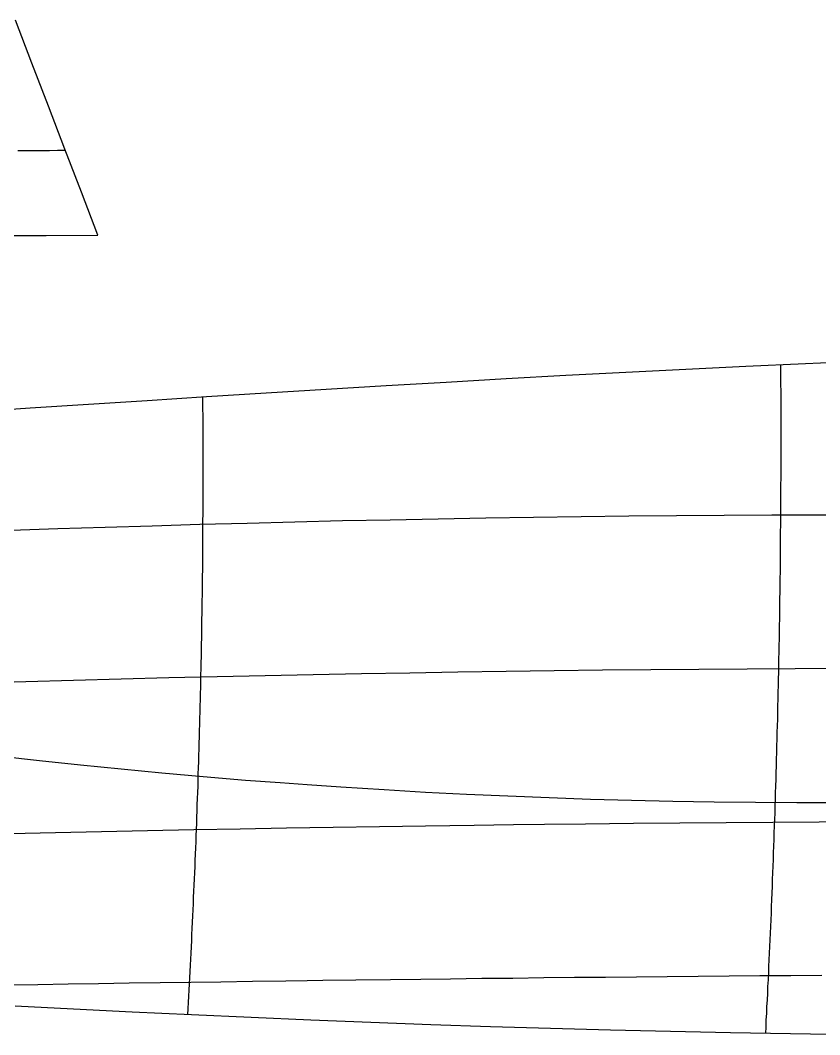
# Model space of a CAD drawing. Extents: x 0 to 10.8, y -3.3 to 3.4.
# Drawn here: x 1.115 to 1.682, y -3.251 to -2.531 of the extents above; entities that cross this region are included whole.
import ezdxf

# ---------------------------------------------------------------- set-up
doc = ezdxf.new("R2010")
doc.units = 0
doc.header["$MEASUREMENT"] = 0
for name, color, linetype in [('buttocks', 7, 'Continuous'), ('stations', 7, 'Continuous'), ('waterlines', 7, 'Continuous'), ('Стенка кокпита', 7, 'Continuous'), ('Шп.1', 7, 'Continuous')]:
    doc.layers.add(name, color=color, linetype=linetype)

msp = doc.modelspace()

# ---------------------------------------------------------------- linework, layer by layer
at = {"layer": 'buttocks', "color": 135}
msp.add_lwpolyline([(1.1012, -3.0529), (1.1286, -3.056), (1.1576, -3.0591), (1.1866, -3.062), (1.2153, -3.0648), (1.2446, -3.0674), (1.2746, -3.0699), (1.2992, -3.0717), (1.3184, -3.0731), (1.3424, -3.0748), (1.3731, -3.0767), (1.4025, -3.0784), (1.4315, -3.0799), (1.4608, -3.0812), (1.4901, -3.0824), (1.5194, -3.0834), (1.5486, -3.0842), (1.5779, -3.0849), (1.6072, -3.0854), (1.6365, -3.0857), (1.6658, -3.0859), (1.6951, -3.0859)], dxfattribs=at)
at = {"layer": 'stations', "color": 135}
for points in [[(1.6437, -3.2496), (1.6439, -3.2448), (1.6441, -3.2401), (1.6444, -3.2353), (1.6446, -3.2306), (1.6449, -3.2259), (1.6451, -3.2211), (1.6453, -3.2164), (1.6456, -3.2116), (1.6458, -3.2069), (1.646, -3.2022), (1.6462, -3.1974), (1.6464, -3.1927), (1.6466, -3.1879), (1.6468, -3.1832), (1.6471, -3.1785), (1.6473, -3.1737), (1.6475, -3.169), (1.6477, -3.1642), (1.6478, -3.1595), (1.648, -3.1548), (1.6482, -3.15), (1.6484, -3.1453), (1.6486, -3.1405), (1.6488, -3.1358), (1.649, -3.1311), (1.6491, -3.1263), (1.6493, -3.1216), (1.6495, -3.1168), (1.6496, -3.1121), (1.6498, -3.1073), (1.65, -3.1026), (1.6501, -3.0979), (1.6503, -3.0931), (1.6504, -3.0884), (1.6506, -3.0836), (1.6507, -3.0789), (1.6509, -3.0742), (1.651, -3.0694), (1.6512, -3.0647), (1.6513, -3.0599), (1.6514, -3.0552), (1.6516, -3.0504), (1.6517, -3.0457), (1.6518, -3.041), (1.6519, -3.0362), (1.6521, -3.0315), (1.6522, -3.0267), (1.6523, -3.022), (1.6524, -3.0172), (1.6525, -3.0125), (1.6526, -3.0077), (1.6527, -3.003), (1.6528, -2.9983), (1.6529, -2.9935), (1.653, -2.9888), (1.6531, -2.984), (1.6532, -2.9793), (1.6533, -2.9745), (1.6534, -2.9698), (1.6535, -2.9651), (1.6535, -2.9603), (1.6536, -2.9556), (1.6537, -2.9508), (1.6537, -2.9461), (1.6538, -2.9413), (1.6539, -2.9366), (1.6539, -2.9318), (1.654, -2.9271), (1.6541, -2.9224), (1.6541, -2.9176), (1.6542, -2.9129), (1.6542, -2.9081), (1.6543, -2.9034), (1.6543, -2.8986), (1.6543, -2.8939), (1.6544, -2.8891), (1.6544, -2.8844), (1.6544, -2.8797), (1.6545, -2.8749), (1.6545, -2.8702), (1.6545, -2.8654), (1.6545, -2.8607), (1.6546, -2.8559), (1.6546, -2.8512), (1.6546, -2.8464), (1.6546, -2.8417), (1.6546, -2.8369), (1.6546, -2.8322), (1.6546, -2.8275), (1.6546, -2.8227), (1.6546, -2.818), (1.6546, -2.8132), (1.6546, -2.8085), (1.6546, -2.8037), (1.6546, -2.799), (1.6546, -2.7942), (1.6545, -2.7895), (1.6545, -2.7848), (1.6545, -2.78), (1.6545, -2.7753)], [(1.2443, -2.7982), (1.2443, -2.8026), (1.2443, -2.807), (1.2444, -2.8113), (1.2444, -2.8157), (1.2444, -2.8201), (1.2444, -2.8245), (1.2444, -2.8289), (1.2444, -2.8333), (1.2444, -2.8376), (1.2445, -2.842), (1.2445, -2.8464), (1.2445, -2.8508), (1.2444, -2.8552), (1.2444, -2.8596), (1.2444, -2.8639), (1.2444, -2.8683), (1.2444, -2.8727), (1.2444, -2.8771), (1.2444, -2.8815), (1.2443, -2.8859), (1.2443, -2.8902), (1.2443, -2.8946), (1.2443, -2.899), (1.2442, -2.9034), (1.2442, -2.9078), (1.2442, -2.9122), (1.2441, -2.9165), (1.2441, -2.9209), (1.244, -2.9253), (1.244, -2.9297), (1.2439, -2.9341), (1.2439, -2.9385), (1.2438, -2.9428), (1.2437, -2.9472), (1.2437, -2.9516), (1.2436, -2.956), (1.2435, -2.9604), (1.2435, -2.9648), (1.2434, -2.9691), (1.2433, -2.9735), (1.2432, -2.9779), (1.2432, -2.9823), (1.2431, -2.9867), (1.243, -2.9911), (1.2429, -2.9954), (1.2428, -2.9998), (1.2427, -3.0042), (1.2426, -3.0086), (1.2425, -3.013), (1.2424, -3.0174), (1.2423, -3.0217), (1.2422, -3.0261), (1.2421, -3.0305), (1.2419, -3.0349), (1.2418, -3.0393), (1.2417, -3.0437), (1.2416, -3.048), (1.2414, -3.0524), (1.2413, -3.0568), (1.2412, -3.0612), (1.241, -3.0656), (1.2409, -3.0699), (1.2408, -3.0743), (1.2406, -3.0787), (1.2405, -3.0831), (1.2403, -3.0875), (1.2402, -3.0918), (1.24, -3.0962), (1.2399, -3.1006), (1.2397, -3.105), (1.2395, -3.1094), (1.2394, -3.1138), (1.2392, -3.1181), (1.239, -3.1225), (1.2388, -3.1269), (1.2387, -3.1313), (1.2385, -3.1357), (1.2383, -3.14), (1.2381, -3.1444), (1.2379, -3.1488), (1.2377, -3.1532), (1.2375, -3.1576), (1.2373, -3.1619), (1.2371, -3.1663), (1.2369, -3.1707), (1.2367, -3.1751), (1.2365, -3.1794), (1.2363, -3.1838), (1.2361, -3.1882), (1.2359, -3.1926), (1.2357, -3.197), (1.2354, -3.2013), (1.2352, -3.2057), (1.235, -3.2101), (1.2348, -3.2145), (1.2345, -3.2188), (1.2343, -3.2232), (1.234, -3.2276), (1.2338, -3.232), (1.2336, -3.2364)]]:
    msp.add_lwpolyline(points, dxfattribs=at)
at = {"layer": 'waterlines', "color": 135}
for points in [[(1.147, -2.6236), (1.1414, -2.6236), (1.1357, -2.6237), (1.1301, -2.6237), (1.1245, -2.6237), (1.1189, -2.6237), (1.1133, -2.6237)], [(1.1084, -2.8928), (1.1416, -2.8916), (1.1751, -2.8906), (1.2086, -2.8896), (1.2423, -2.8886), (1.276, -2.8877), (1.3098, -2.8868), (1.3436, -2.886), (1.3774, -2.8853), (1.4113, -2.8846), (1.4451, -2.884), (1.4789, -2.8835), (1.5127, -2.883), (1.5466, -2.8826), (1.5804, -2.8823), (1.6142, -2.8821), (1.648, -2.8819), (1.6819, -2.8819), (1.7157, -2.8818)], [(1.0855, -3.0009), (1.119, -3), (1.1527, -2.9991), (1.1865, -2.9982), (1.2204, -2.9973), (1.2545, -2.9965), (1.2886, -2.9958), (1.3228, -2.9951), (1.357, -2.9944), (1.3912, -2.9938), (1.4254, -2.9932), (1.4596, -2.9927), (1.4937, -2.9922), (1.5279, -2.9918), (1.5621, -2.9915), (1.5963, -2.9912), (1.6305, -2.991), (1.6647, -2.9908), (1.6989, -2.9907)], [(1.1076, -3.1078), (1.14, -3.1071), (1.1725, -3.1064), (1.2052, -3.1057), (1.238, -3.1051), (1.2709, -3.1045), (1.3037, -3.1039), (1.3368, -3.1033), (1.3697, -3.1028), (1.4023, -3.1023), (1.4369, -3.1018), (1.4649, -3.1015), (1.4868, -3.1012), (1.5159, -3.1009), (1.55, -3.1005), (1.5827, -3.1002), (1.6157, -3.1), (1.6487, -3.0997), (1.6816, -3.0995), (1.7145, -3.0994)], [(1.1057, -3.2152), (1.1273, -3.2149), (1.1489, -3.2145), (1.1705, -3.2142), (1.1923, -3.2138), (1.2142, -3.2135), (1.2359, -3.2132), (1.2571, -3.2129), (1.2796, -3.2126), (1.3033, -3.2122), (1.3185, -3.212), (1.3295, -3.2119), (1.3529, -3.2116), (1.3776, -3.2113), (1.399, -3.211), (1.4202, -3.2108), (1.4423, -3.2105), (1.4644, -3.2103), (1.4863, -3.21), (1.5081, -3.2098), (1.5301, -3.2096), (1.552, -3.2094), (1.5739, -3.2092), (1.5958, -3.209), (1.6177, -3.2088), (1.6396, -3.2086), (1.6615, -3.2085), (1.6834, -3.2083)]]:
    msp.add_lwpolyline(points, dxfattribs=at)
at = {"layer": 'Стенка кокпита', "color": 9}
for points in [[(1.081, -2.8088), (1.1219, -2.8061), (1.1633, -2.8034), (1.205, -2.8007), (1.2471, -2.798), (1.2894, -2.7954), (1.3319, -2.7928), (1.3745, -2.7902), (1.417, -2.7877), (1.4595, -2.7853), (1.502, -2.7829), (1.5445, -2.7807), (1.587, -2.7785), (1.6295, -2.7764), (1.672, -2.7745), (1.7145, -2.7726)], [(1.4061, -3.2434), (1.3636, -3.2419), (1.3211, -3.2402), (1.2787, -3.2384), (1.2364, -3.2365), (1.1944, -3.2345), (1.1527, -3.2324), (1.1114, -3.2302)], [(1.7037, -3.2505), (1.6612, -3.2499), (1.6187, -3.2491), (1.5762, -3.2482), (1.5336, -3.2472), (1.4911, -3.2461), (1.4486, -3.2448), (1.4061, -3.2434)]]:
    msp.add_lwpolyline(points, dxfattribs=at)
at = {"layer": 'Шп.1', "color": 9}
msp.add_lwpolyline([(1.0969, -2.6838), (1.1334, -2.6837), (1.17, -2.6836), (1.1583, -2.6531), (1.1466, -2.6226), (1.1349, -2.5922), (1.1232, -2.5617), (1.1115, -2.5312)], dxfattribs=at)

doc.saveas('drawing.dxf')
